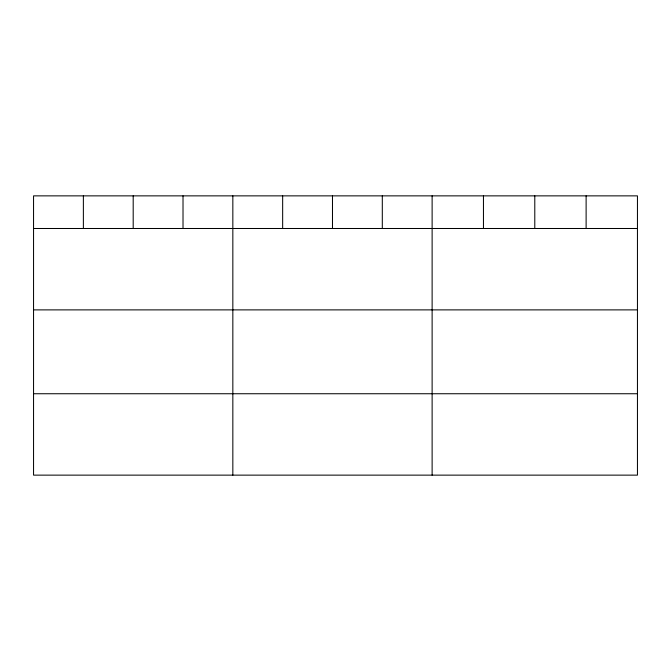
<?xml version="1.0" encoding="UTF-8"?>
<svg xmlns="http://www.w3.org/2000/svg" width="671" height="671" viewBox="0 0 671 671"><rect width="100%" height="100%" fill="white"/><g stroke="black" fill="none" stroke-linecap="round" stroke-linejoin="round"><path stroke-width="1.01" d="M637.45 228.492L637.45 475.135L33.55 475.135L33.55 195.865L637.45 195.865L637.45 228.492L33.55 228.492M33.55 309.885L637.45 309.885M33.55 393.743L637.45 393.743M586.118 195.865L586.118 228.492M534.787 195.865L534.787 228.492M483.455 195.865L483.455 228.492M432.124 195.865L432.124 475.135M382.302 195.865L382.302 228.492M332.481 195.865L332.481 228.492M282.659 195.865L282.659 228.492M232.837 195.865L232.837 475.135M183.015 195.865L183.015 228.492M133.194 195.865L133.194 228.492M83.372 195.865L83.372 228.492"/></g></svg>
